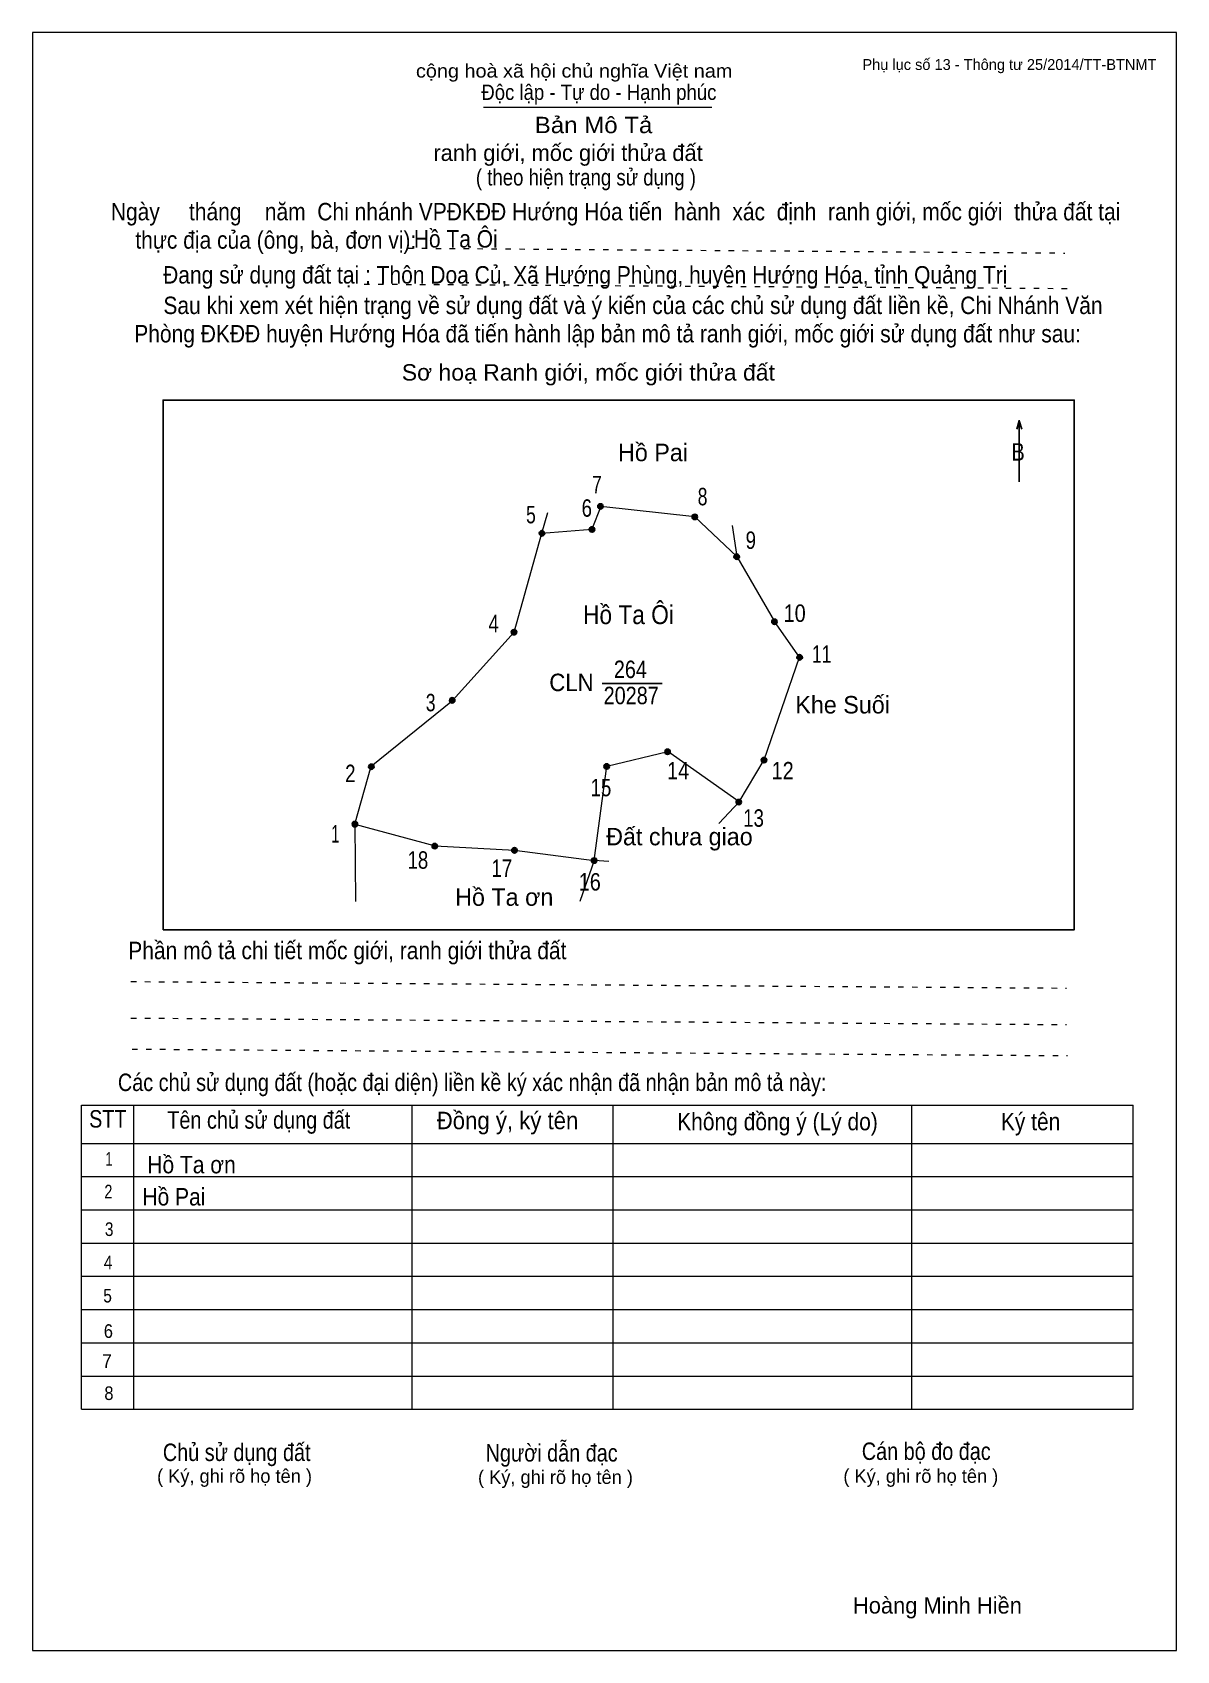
# Model space of a CAD drawing. Header units: centimetres. Extents: x 0 to 21, y 0 to 29.7.
import ezdxf
from ezdxf.enums import TextEntityAlignment as Align

# ---------------------------------------------------------------- set-up
doc = ezdxf.new("R2010")
doc.units = ezdxf.units.CM
doc.header["$LTSCALE"] = 0.13
doc.linetypes.add('DOTTED', pattern=[1.5, 0.3, -1.2])
for name, color, linetype, lineweight in [('1', 7, 'Continuous', 13), ('32', 7, 'Continuous', 25), ('33', 7, 'Continuous', 25), ('6', 7, 'Continuous', 13), ('62', 7, 'Continuous', 13)]:
    doc.layers.add(name, color=color, linetype=linetype, lineweight=lineweight)
for name, color, linetype in [('2', 7, 'Continuous'), ('34', 7, 'Continuous'), ('63', 7, 'Continuous')]:
    doc.layers.add(name, color=color, linetype=linetype)

msp = doc.modelspace()

# ---------------------------------------------------------------- hatches: boundary and pattern name
at = {"layer": '32'}
for points in [[(10.4749, 21.0002, 1), (10.3749, 21.0002, 1)], [(12.2068, 20.8078, 1), (12.1068, 20.8078, 1)], [(9.4019, 20.506, 1), (9.3019, 20.506, 1)], [(10.3209, 20.5768, 1), (10.2209, 20.5768, 1)], [(12.9765, 20.0765, 1), (12.8765, 20.0765, 1)], [(8.8892, 18.691, 1), (8.7892, 18.691, 1)], [(13.6693, 18.8834, 1), (13.5693, 18.8834, 1)], [(14.1311, 18.2292, 1), (14.0311, 18.2292, 1)], [(7.7554, 17.4406, 1), (7.6554, 17.4406, 1)], [(11.7065, 16.4973, 1), (11.6065, 16.4973, 1)], [(13.4768, 16.3433, 1), (13.3768, 16.3433, 1)], [(6.2702, 16.2221, 1), (6.1702, 16.2221, 1)], [(10.5904, 16.2279, 1), (10.4904, 16.2279, 1)], [(13.015, 15.5736, 1), (12.915, 15.5736, 1)], [(5.9693, 15.1683, 1), (5.8693, 15.1683, 1)], [(7.4345, 14.7654, 1), (7.3345, 14.7654, 1)], [(8.8969, 14.6884, 1), (8.7969, 14.6884, 1)], [(10.3594, 14.5002, 1), (10.2594, 14.5002, 1)]]:
    msp.add_hatch(color=256, dxfattribs=at).paths.add_polyline_path(points)

# ---------------------------------------------------------------- linework, layer by layer
at = {"layer": '1'}
msp.add_lwpolyline([(21, 0), (21, 29.7), (0, 29.7), (0, 0)], close=True, dxfattribs=at)
at = {"layer": '32'}
for centre in [(10.4249, 21.0002), (12.1568, 20.8078), (9.3519, 20.506), (10.2709, 20.5768), (12.9265, 20.0765), (8.8392, 18.691), (13.6193, 18.8834), (14.0811, 18.2292), (7.7054, 17.4406), (11.6565, 16.4973), (13.4268, 16.3433), (6.2202, 16.2221), (10.5404, 16.2279), (12.965, 15.5736), (5.9193, 15.1683), (7.3845, 14.7654), (8.8469, 14.6884), (10.3094, 14.5002)]:
    msp.add_circle(centre, 0.05, dxfattribs=at)
at = {"layer": '33'}
msp.add_line((10.46, 17.75), (11.56, 17.75), dxfattribs=at)
at = {"layer": '6'}
for p, q in [((9.35, 20.51), (9.46, 20.89)), ((9.35, 20.51), (10.27, 20.58)), ((12.84, 20.65), (12.93, 20.08)), ((12.93, 20.08), (13.62, 18.89)), ((12.97, 15.58), (11.66, 16.5)), ((12.97, 15.58), (12.6, 15.18)), ((5.92, 15.17), (5.93, 13.75)), ((10.31, 14.5), (10.05, 13.75)), ((10.58, 14.48), (10.31, 14.5))]:
    msp.add_line(p, q, dxfattribs=at)
for points in [[(12.93, 20.08), (12.16, 20.81), (10.43, 21), (10.27, 20.58)], [(5.92, 15.17), (6.22, 16.23), (7.71, 17.44), (8.84, 18.69), (9.35, 20.51)], [(12.97, 15.58), (13.43, 16.35), (14.08, 18.23), (13.62, 18.89)], [(10.31, 14.5), (10.54, 16.23), (11.66, 16.5)], [(5.92, 15.17), (7.39, 14.77), (8.85, 14.69), (10.31, 14.5)]]:
    msp.add_lwpolyline(points, dxfattribs=at)
at = {"layer": '62'}
for p, q in [((8.28, 28.33), (12.47, 28.33)), ((0.9, 10.01), (20.2, 10.01)), ((0.9, 4.43), (0.9, 10.01)), ((1.86, 4.43), (1.86, 10.01)), ((6.97, 4.43), (6.97, 9.99)), ((10.66, 4.43), (10.66, 9.99)), ((16.14, 4.43), (16.14, 10.01)), ((20.2, 4.43), (20.2, 10.01)), ((0.9, 9.31), (20.2, 9.31)), ((0.9, 8.7), (20.2, 8.7)), ((0.9, 8.09), (20.2, 8.09)), ((0.9, 7.48), (20.2, 7.48)), ((0.9, 6.87), (20.2, 6.87)), ((0.9, 6.26), (20.2, 6.26)), ((0.9, 5.65), (20.2, 5.65)), ((0.9, 5.04), (20.2, 5.04)), ((0.9, 4.43), (20.2, 4.43))]:
    msp.add_line(p, q, dxfattribs=at)
at = {"layer": '62', "linetype": 'DOTTED'}
for p, q in [((6.89, 25.74), (18.95, 25.65)), ((6.09, 25.08), (19.04, 25)), ((1.81, 12.28), (18.98, 12.16)), ((1.81, 11.61), (18.98, 11.49)), ((1.83, 11.04), (19, 10.92))]:
    msp.add_line(p, q, dxfattribs=at)
at = {"layer": '62', "lineweight": 25}
for p, q in [((18.11, 22.58), (18.11, 21.45)), ((18.11, 22.57), (18.07, 22.42)), ((18.11, 22.57), (18.16, 22.42))]:
    msp.add_line(p, q, dxfattribs=at)
msp.add_lwpolyline([(2.4, 13.23), (19.12, 13.23), (19.12, 22.95), (2.4, 22.95)], close=True, dxfattribs=at)

# ---------------------------------------------------------------- texts
at = {"layer": '2', "width": 0.9}
msp.add_text('Hồ Ta Ôi', height=0.3463, dxfattribs=at).set_placement((10.94, 18.84), align=Align.CENTER)
at = {"layer": '32'}
for s, width, p in [('7', 0.75, (10.36, 21.24)), ('6', 0.8, (10.175, 20.81)), ('8', 0.75, (12.3, 21.02)), ('5', 0.75, (9.15, 20.69)), ('9', 0.8, (13.185, 20.22)), ('4', 0.8, (8.465, 18.69)), ('10', 0.85, (13.99, 18.88)), ('11', 0.75, (14.485, 18.13)), ('3', 0.75, (7.31, 17.24)), ('2', 0.8, (5.835, 15.94)), ('14', 0.85, (11.85, 15.99)), ('12', 0.85, (13.77, 15.99)), ('15', 0.8, (10.435, 15.68)), ('13', 0.8, (13.235, 15.12)), ('1', 0.65, (5.56, 14.83)), ('18', 0.8, (7.075, 14.35)), ('17', 0.8, (8.615, 14.2)), ('16', 0.85, (10.23, 13.95))]:
    msp.add_text(s, height=0.32, dxfattribs=dict(at, width=width)).set_placement(p, align=Align.CENTER)
at = {"layer": '33'}
for s, p in [('Hồ Pai', (11.39, 21.83)), ('Khe Suối', (14.87, 17.2)), ('Đất chưa giao', (11.875, 14.78)), ('Hồ Ta ơn', (8.66, 13.67))]:
    msp.add_text(s, height=0.32, dxfattribs=at).set_placement(p, align=Align.CENTER)
at = {"layer": '33', "width": 0.85}
for s, p in [('264', (10.975, 17.85)), ('20287', (10.99, 17.37))]:
    msp.add_text(s, height=0.32, dxfattribs=at).set_placement(p, align=Align.CENTER)
at = {"layer": '33', "width": 0.95}
msp.add_text('CLN', height=0.32, dxfattribs=at).set_placement((10.3, 17.61), align=Align.RIGHT)
at = {"layer": '34', "width": 0.9}
for s, p in [('Hồ Ta Ôi', (7, 25.75)), ('Hồ Ta ơn', (2.11, 8.76)), ('Hồ Pai', (2.02, 8.17))]:
    msp.add_text(s, height=0.32, dxfattribs=at).set_placement(p)
at = {"layer": '62'}
for s, height, width, p in [('cộng hoà xã hội chủ nghĩa Việt nam', 0.2474, 1.1, (7.04, 28.87)), ('Độc lập - Tự do - Hạnh phúc', 0.2828, 0.9, (8.24, 28.46)), ('Bản Mô Tả', 0.3, 1.1, (9.22, 27.85)), ('( theo hiện trạng sử dụng )', 0.3, 0.85, (8.14, 26.89)), ('Ngày     tháng    năm  Chi nhánh VPĐKĐĐ Hướng Hóa tiến  hành  xác  định  ranh giới, mốc giới  thửa đất tại ', 0.32, 0.9, (1.44, 26.25)), ('thực địa của (ông, bà, đơn vị): ', 0.32, 0.9, (1.89, 25.73)), ('Đang sử dụng đất tại : Thôn Doa Củ, Xã Hướng Phùng, huyện Hướng Hóa, tỉnh Quảng Trị', 0.32, 0.9, (2.4, 25.09)), ('     Sau khi xem xét hiện trạng về sử dụng đất và ý kiến của các chủ sử dụng đất liền kề, Chi Nhánh Văn ', 0.32, 0.9, (1.87, 24.53)), ('Phòng ĐKĐĐ huyện Hướng Hóa đã tiến hành lập bản mô tả ranh giới, mốc giới sử dụng đất như sau:', 0.32, 0.9, (1.87, 24.01)), ('Sơ hoạ Ranh giới, mốc giới thửa đất', 0.3, 1.05, (6.78, 23.31)), ('B', 0.32, 0.85, (17.97, 21.84)), ('Phần mô tả chi tiết mốc giới, ranh giới thửa đất ', 0.32, 0.9, (1.76, 12.69)), ('Các chủ sử dụng đất (hoặc đại diện) liền kề ký xác nhận đã nhận bản mô tả này:', 0.32, 0.85, (1.57, 10.27))]:
    msp.add_text(s, height=height, dxfattribs=dict(at, width=width)).set_placement(p)
msp.add_text('ranh giới, mốc giới thửa đất', height=0.3, dxfattribs=at).set_placement((7.36, 27.34))
for s, height, width, p in [('STT', 0.32, 0.85, (1.385, 9.6)), ('Tên chủ sử dụng đất', 0.32, 0.85, (4.155, 9.58)), ('Đồng ý, ký tên', 0.32, 0.95, (8.72, 9.57)), ('Không đồng ý (Lý do)', 0.32, 0.9, (13.675, 9.55)), ('Ký tên', 0.32, 0.9, (18.32, 9.55)), ('1', 0.25, 0.7, (1.405, 8.9)), ('2', 0.25, 0.8, (1.395, 8.3)), ('3', 0.25, 0.85, (1.41, 7.61)), ('4', 0.25, 0.85, (1.39, 7)), ('5', 0.25, 0.85, (1.38, 6.39)), ('6', 0.25, 0.9, (1.395, 5.74)), ('7', 0.25, 0.95, (1.37, 5.19)), ('8', 0.25, 0.9, (1.405, 4.6)), ('Người dẫn đạc', 0.32, 0.85, (9.53, 3.47)), ('Chủ sử dụng đất', 0.32, 0.85, (3.75, 3.48)), ('Cán bộ đo đạc', 0.32, 0.85, (16.405, 3.5))]:
    msp.add_text(s, height=height, dxfattribs=dict(at, width=width)).set_placement(p, align=Align.CENTER)
for p in [(3.71, 3.08), (9.6, 3.06), (16.305, 3.08)]:
    msp.add_text('( Ký, ghi rõ họ tên )', height=0.25, dxfattribs=at).set_placement(p, align=Align.CENTER)
at = {"layer": '63'}
msp.add_text('Phụ lục số 13 - Thông tư 25/2014/TT-BTNMT', height=0.2, dxfattribs=at).set_placement((20.63, 29.01), align=Align.RIGHT)
for s, height, p in [('D', 0.00036, (5.9302, 15.18)), ('Hoàng Minh Hiền', 0.3, (16.61, 0.68))]:
    msp.add_text(s, height=height, dxfattribs=at).set_placement(p, align=Align.CENTER)

doc.saveas('drawing.dxf')
